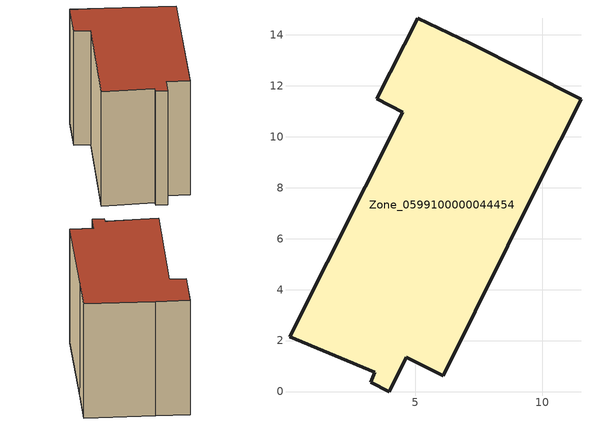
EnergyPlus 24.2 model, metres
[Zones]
Zone_0599100000044454
 floor ground (C_G): 3.42,0.77 0.07,2.14 4.52,10.97 3.5,11.49 5.09,14.65 7.17,13.67 11.51,11.48 9.89,8.26 6.1,0.62 4.66,1.34 3.99,0 3.26,0.36 z0
 wall outside (C_F): 4.52,10.97 0.07,2.14 3.42,0.77 3.26,0.36 3.99,0 4.66,1.34 6.1,0.62 9.89,8.26 11.51,11.48 7.17,13.67 5.09,14.65 3.5,11.49 4.52,10.97 z0:8.41
 roof outside (C_R): 0.07,2.14 3.42,0.77 3.26,0.36 3.99,0 4.66,1.34 6.1,0.62 9.89,8.26 11.51,11.48 7.17,13.67 5.09,14.65 3.5,11.49 4.52,10.97 z8.41
[BUILDING]
Pand.0599100000044454: North Axis=0; Terrain=City; Loads Convergence Tolerance Value=0.04; Temperature Convergence Tolerance Value=0.4; Solar Distribution=FullExterior; Maximum Number of Warmup Days=25; Minimum Number of Warmup Days=1
[Site:Location]
Rotterdam.The.Hague.AP_ZH_NLD Design_Conditions: Latitude=51.96; Longitude=4.45; Time Zone=1; Elevation=-4.5
[SITE:GROUNDTEMPERATURE:BUILDINGSURFACE]
18, 18, 18, 18, 18, 18, 18, 18, 18, 18, 18, 18
[MATERIAL] Thermal Absorptance=0.9; Solar Absorptance=0.7; Visible Absorptance=0.7
Name | Roughness | Thickness | Conductivity | Density | Specific Heat
G.TI.1992-2005 | MediumSmooth | 0.15 | 0.06 | 540 | 1210
F.TI.1992-2005 | Rough | 0.3 | 0.12 | 1920 | 840
R.TI.1992-2005 | MediumRough | 0.2 | 0.08 | 1500 | 1000
[CONSTRUCTION]
C_G: G.TI.1992-2005
C_F: F.TI.1992-2005
C_R: R.TI.1992-2005
[ZONE]
Zone_0599100000044454: Type=1; Multiplier=1; Ceiling Height=Autocalculate; Volume=Autocalculate; Floor Area=autocalculate; Part of Total Floor Area=Yes
[ZONEINFILTRATION:DESIGNFLOWRATE]
Infil_Zone_0599100000044454: Zone or ZoneList or Space or SpaceList=Zone_0599100000044454; Schedule=AlwaysOn; Design Flow Rate Calculation Method=Flow/Area; Flow Rate per Floor Area=0.0015; Constant Term Coefficient=1; Temperature Term Coefficient=0; Velocity Term Coefficient=0; Velocity Squared Term Coefficient=0
[HVACTEMPLATE:ZONE:IDEALLOADSAIRSYSTEM]
Zone_0599100000044454: Maximum Heating Supply Air Temperature=50; Minimum Cooling Supply Air Temperature=13; Maximum Heating Supply Air Humidity Ratio=0.0156; Minimum Cooling Supply Air Humidity Ratio=0.0077; Heating Limit=NoLimit; Cooling Limit=NoLimit; Dehumidification Control Type=ConstantSensibleHeatRatio; Cooling Sensible Heat Ratio=0.7; Dehumidification Setpoint=60; Humidification Control Type=None; Humidification Setpoint=30; Outdoor Air Method=None; Outdoor Air Flow Rate per Person=0.00944; Outdoor Air Flow Rate per Zone Floor Area=0; Outdoor Air Flow Rate per Zone=0; Demand Controlled Ventilation Type=None; Outdoor Air Economizer Type=NoEconomizer; Heat Recovery Type=None; Sensible Heat Recovery Effectiveness=0.7; Latent Heat Recovery Effectiveness=0.65
[ZONECONTROL:THERMOSTAT]
ThermostatControl_Zone_0599100000044454: Zone or ZoneList=Zone_0599100000044454; Control Type Schedule=DualSetpointControlType; Control 1=Thermostat_Zone_0599100000044454; Temperature Difference Between Cutout And Setpoint=0
[THERMOSTATSETPOINT:DUALSETPOINT]
Thermostat_Zone_0599100000044454: Heating Setpoint Temperature Schedule=HeatingSetpoint_Zone_0599100000044454; Cooling Setpoint Temperature Schedule=CoolingSetpoint_Zone_0599100000044454
[SCHEDULE:COMPACT]
HeatingSetpoint_Zone_0599100000044454: Through: 12/31, For: AllDays, Until: 24:00, 21
CoolingSetpoint_Zone_0599100000044454: Through: 12/31, For: AllDays, Until: 24:00, 24
DualSetpointControlType: Through: 12/31, For: AllDays, Until: 24:00, 4
AlwaysOn: Through: 12/31, For: AllDays, Until: 24:00, 1
